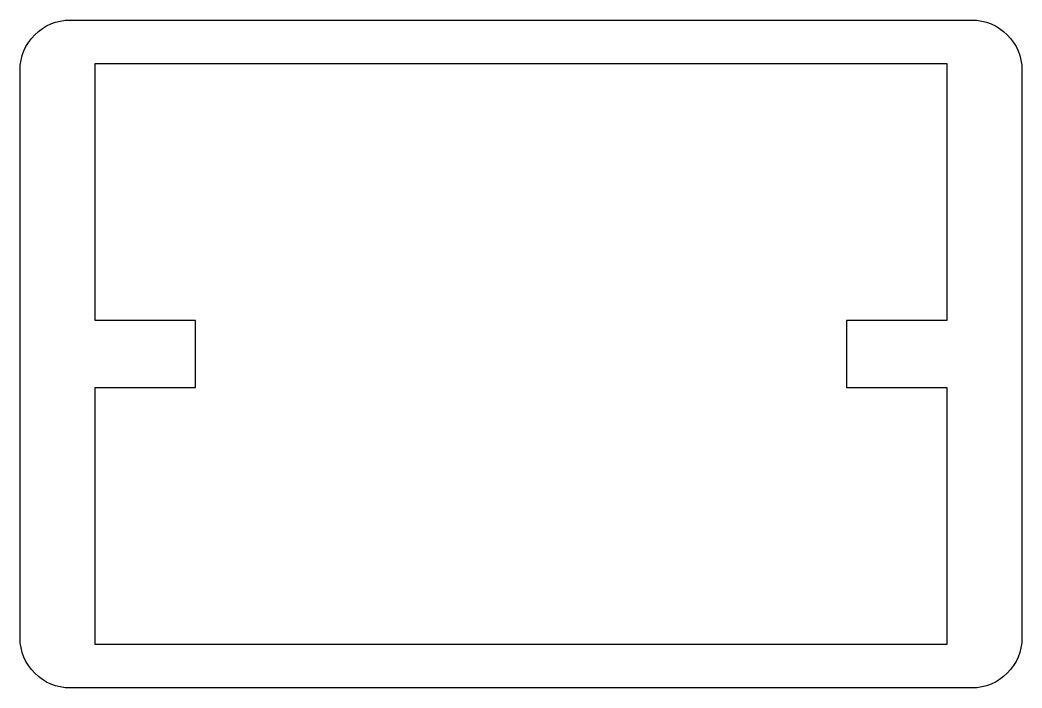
# Model space of a CAD drawing. Extents: x 114 to 144, y 404.6 to 424.6.
import ezdxf

# ---------------------------------------------------------------- set-up
doc = ezdxf.new("R2010")
doc.units = 0
doc.layers.add('ANA', color=220, linetype='CONTINUOUS')

msp = doc.modelspace()

# ---------------------------------------------------------------- linework, layer by layer
at = {"layer": 'ANA'}
msp.add_lwpolyline([(113.967, 423.064, -0.414214), (115.467, 424.564), (128.967, 424.564), (142.467, 424.564, -0.414214), (143.967, 423.064), (143.967, 406.064, -0.414214), (142.467, 404.564), (128.967, 404.564), (115.467, 404.564, -0.414214), (113.967, 406.064)], format="xyb", close=True, dxfattribs=at)
msp.add_lwpolyline([(116.217, 405.864), (116.217, 413.564), (119.217, 413.564), (119.217, 415.564), (116.217, 415.564), (116.217, 423.264), (128.967, 423.264), (141.717, 423.264), (141.717, 415.564), (138.717, 415.564), (138.717, 413.564), (141.717, 413.564), (141.717, 405.864), (128.967, 405.864)], close=True, dxfattribs=at)

doc.saveas('drawing.dxf')
